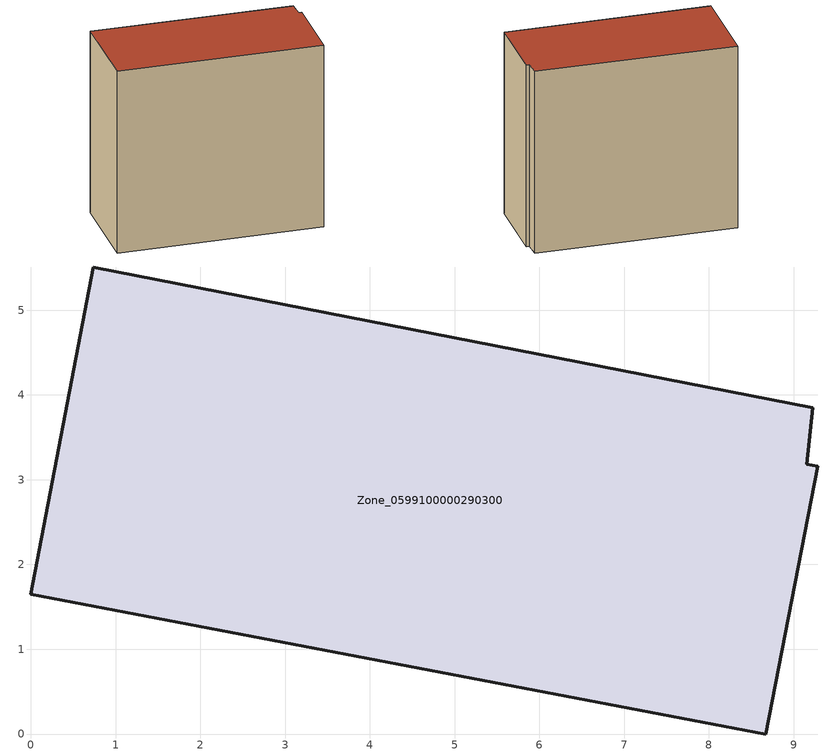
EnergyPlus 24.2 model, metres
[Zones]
Zone_0599100000290300
 floor ground (C_G): 0,1.65 0.74,5.51 9.22,3.85 9.15,3.18 9.28,3.16 8.67,0 z0
 wall outside (C_F): 0.74,5.51 0,1.65 8.67,0 9.28,3.16 9.15,3.18 9.22,3.85 0.74,5.51 z0:8.28
 roof outside (C_R): 0,1.65 8.67,0 9.28,3.16 9.15,3.18 9.22,3.85 0.74,5.51 z8.28
[BUILDING]
Pand.0599100000290300: North Axis=0; Terrain=City; Loads Convergence Tolerance Value=0.04; Temperature Convergence Tolerance Value=0.4; Solar Distribution=FullExterior; Maximum Number of Warmup Days=25; Minimum Number of Warmup Days=1
[Site:Location]
Rotterdam.The.Hague.AP_ZH_NLD Design_Conditions: Latitude=51.96; Longitude=4.45; Time Zone=1; Elevation=-4.5
[SITE:GROUNDTEMPERATURE:BUILDINGSURFACE]
18, 18, 18, 18, 18, 18, 18, 18, 18, 18, 18, 18
[MATERIAL] Thermal Absorptance=0.9; Solar Absorptance=0.7; Visible Absorptance=0.7
Name | Roughness | Thickness | Conductivity | Density | Specific Heat
G.TI.1946-1964 | MediumSmooth | 0.15 | 1 | 540 | 1210
F.TI.1946-1964 | Rough | 0.3 | 0.857143 | 1920 | 840
R.TI.1946-1964 | MediumRough | 0.2 | 0.277778 | 1500 | 1000
[CONSTRUCTION]
C_G: G.TI.1946-1964
C_F: F.TI.1946-1964
C_R: R.TI.1946-1964
[ZONE]
Zone_0599100000290300: Type=1; Multiplier=1; Ceiling Height=Autocalculate; Volume=Autocalculate; Floor Area=autocalculate; Part of Total Floor Area=Yes
[ZONEINFILTRATION:DESIGNFLOWRATE]
Infil_Zone_0599100000290300: Zone or ZoneList or Space or SpaceList=Zone_0599100000290300; Schedule=AlwaysOn; Design Flow Rate Calculation Method=Flow/Area; Flow Rate per Floor Area=0.003; Constant Term Coefficient=1; Temperature Term Coefficient=0; Velocity Term Coefficient=0; Velocity Squared Term Coefficient=0
[HVACTEMPLATE:ZONE:IDEALLOADSAIRSYSTEM]
Zone_0599100000290300: Maximum Heating Supply Air Temperature=50; Minimum Cooling Supply Air Temperature=13; Maximum Heating Supply Air Humidity Ratio=0.0156; Minimum Cooling Supply Air Humidity Ratio=0.0077; Heating Limit=NoLimit; Cooling Limit=NoLimit; Dehumidification Control Type=ConstantSensibleHeatRatio; Cooling Sensible Heat Ratio=0.7; Dehumidification Setpoint=60; Humidification Control Type=None; Humidification Setpoint=30; Outdoor Air Method=None; Outdoor Air Flow Rate per Person=0.00944; Outdoor Air Flow Rate per Zone Floor Area=0; Outdoor Air Flow Rate per Zone=0; Demand Controlled Ventilation Type=None; Outdoor Air Economizer Type=NoEconomizer; Heat Recovery Type=None; Sensible Heat Recovery Effectiveness=0.7; Latent Heat Recovery Effectiveness=0.65
[ZONECONTROL:THERMOSTAT]
ThermostatControl_Zone_0599100000290300: Zone or ZoneList=Zone_0599100000290300; Control Type Schedule=DualSetpointControlType; Control 1=Thermostat_Zone_0599100000290300; Temperature Difference Between Cutout And Setpoint=0
[THERMOSTATSETPOINT:DUALSETPOINT]
Thermostat_Zone_0599100000290300: Heating Setpoint Temperature Schedule=HeatingSetpoint_Zone_0599100000290300; Cooling Setpoint Temperature Schedule=CoolingSetpoint_Zone_0599100000290300
[SCHEDULE:COMPACT]
HeatingSetpoint_Zone_0599100000290300: Through: 12/31, For: AllDays, Until: 24:00, 21
CoolingSetpoint_Zone_0599100000290300: Through: 12/31, For: AllDays, Until: 24:00, 24
DualSetpointControlType: Through: 12/31, For: AllDays, Until: 24:00, 4
AlwaysOn: Through: 12/31, For: AllDays, Until: 24:00, 1
